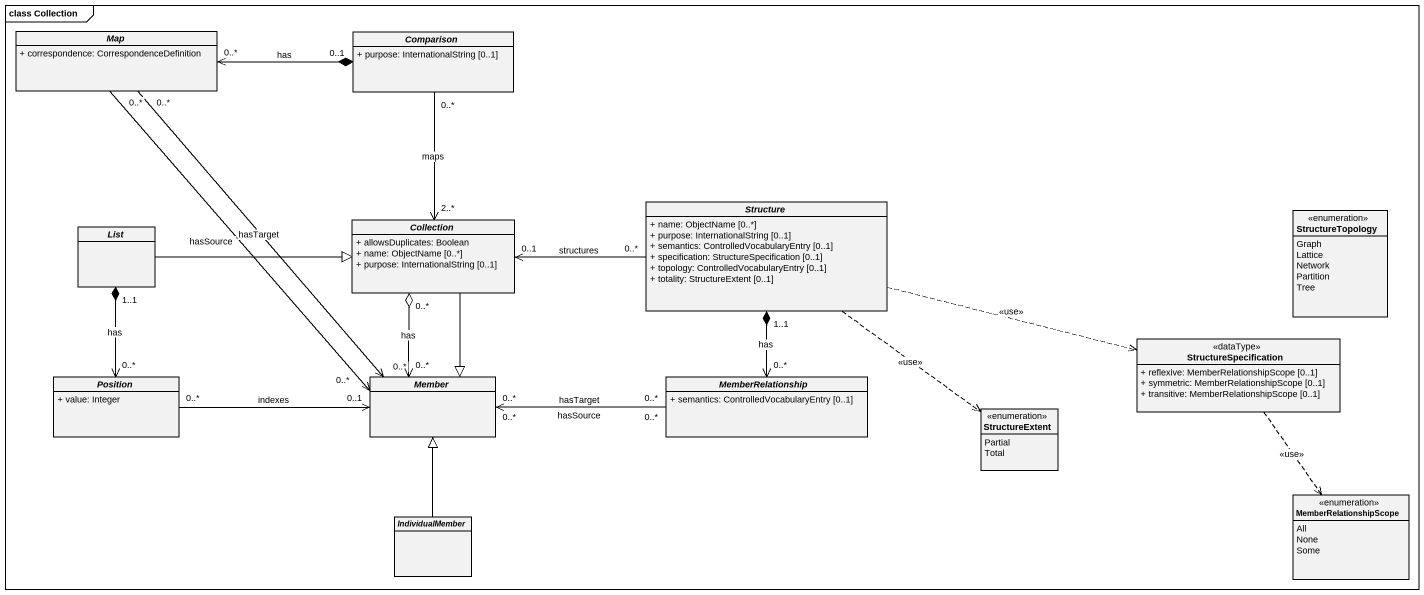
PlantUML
@startuml
mainframe class Collection
hide circle
hide empty members
skinparam classAttributeIconSize 0
abstract class "Map" as Map_ {
  + correspondence: CorrespondenceDefinition
}
abstract class Comparison {
  + purpose: InternationalString [0..1]
}
abstract class Structure {
  + name: ObjectName [0..*]
  + purpose: InternationalString [0..1]
  + semantics: ControlledVocabularyEntry [0..1]
  + specification: StructureSpecification [0..1]
  + topology: ControlledVocabularyEntry [0..1]
  + totality: StructureExtent [0..1]
}
enum StructureTopology {
  Graph
  Lattice
  Network
  Partition
  Tree
}
abstract class List
abstract class Collection {
  + allowsDuplicates: Boolean
  + name: ObjectName [0..*]
  + purpose: InternationalString [0..1]
}
class StructureSpecification <<dataType>> {
  + reflexive: MemberRelationshipScope [0..1]
  + symmetric: MemberRelationshipScope [0..1]
  + transitive: MemberRelationshipScope [0..1]
}
abstract class Position {
  + value: Integer
}
abstract class Member
abstract class MemberRelationship {
  + semantics: ControlledVocabularyEntry [0..1]
}
enum StructureExtent {
  Partial
  Total
}
abstract class IndividualMember
enum MemberRelationshipScope {
  All
  None
  Some
}
Map_ "0..*" <-right-* "0..1" Comparison : has
Map_ "0..*" --> "0..*" Member : hasTarget
Map_ "0..*" --> "0..*" Member : hasSource
Comparison "0..*" --> "2..*" Collection : maps
Structure "0..*" -left-> "0..1" Collection : structures
Structure .right.> StructureSpecification : <<use>>
Structure ..> StructureExtent : <<use>>
List -right-|> Collection
Collection --|> Member
StructureSpecification ..> MemberRelationshipScope : <<use>>
Position "0..*" <-up-* "1..1" List : has
Position "0..*" -right-> "0..1" Member : indexes
Member "0..*" <-up-o "0..*" Collection : has
MemberRelationship "0..*" <-up-* "1..1" Structure : has
MemberRelationship "0..*" -left-> "0..*" Member : hasTarget
MemberRelationship "0..*" -left-> "0..*" Member : hasSource
IndividualMember -up-|> Member
@enduml
